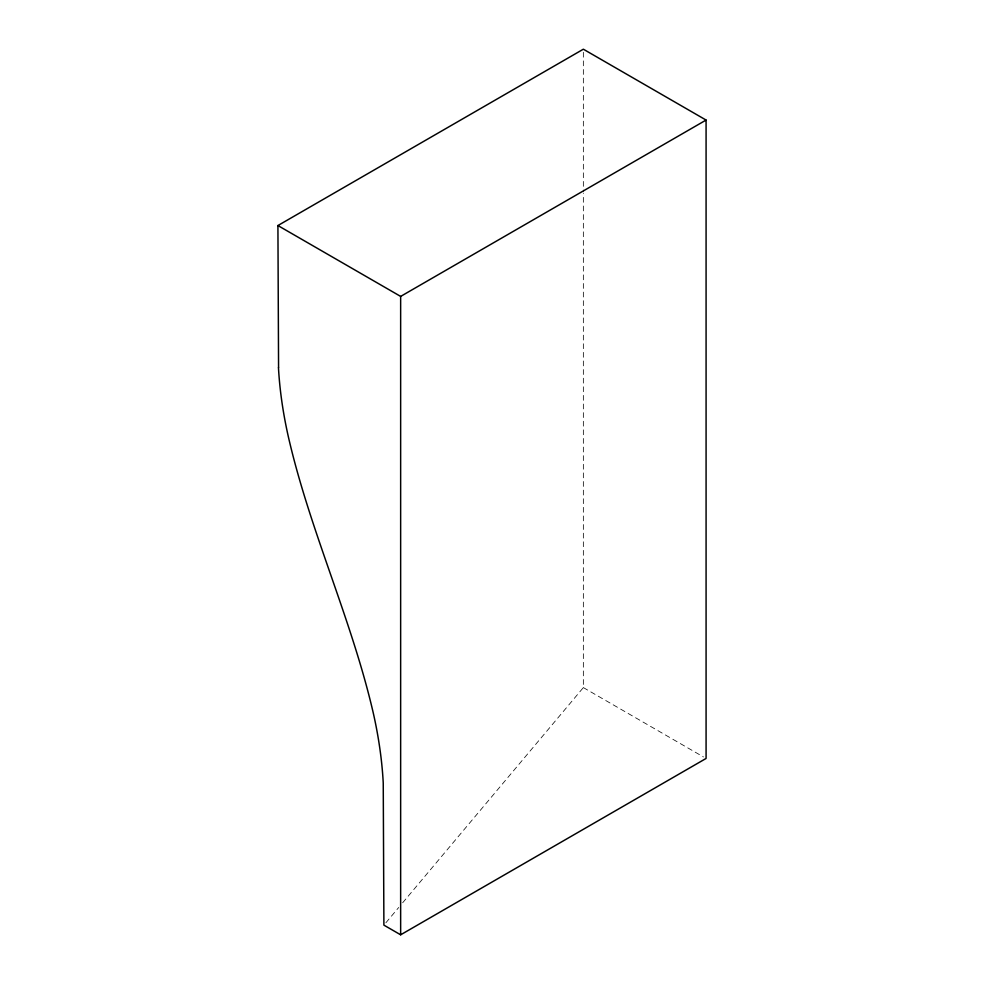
<?xml version="1.0" encoding="UTF-8"?>
<svg xmlns="http://www.w3.org/2000/svg" width="984" height="984" viewBox="0 0 984 984"><rect width="100%" height="100%" fill="white"/><g stroke="black" fill="none" stroke-linecap="round" stroke-linejoin="round"><path stroke-width="0.74" stroke-dasharray="4.92 3.69" d="M385.876 922.783L398.704 907.494M402.653 902.783L583.352 687.595L583.352 193.454M583.352 687.595L703.449 756.93M583.352 52.275L583.352 191.917"/><path stroke-width="1.48" d="M278.57 367.635L277.918 225.545L583.352 49.2L706.081 120.06L706.081 758.455L400.648 934.8L383.895 925.132L383.243 783.043A350.119 202.138 60 0 0 373.514 714.052C351.854 619.563 309.935 531.114 288.324 436.625A350.119 202.138 60 0 1 278.46 367.573M277.918 225.545L400.648 296.405L706.081 120.06M400.648 296.405L400.648 934.8"/></g></svg>
